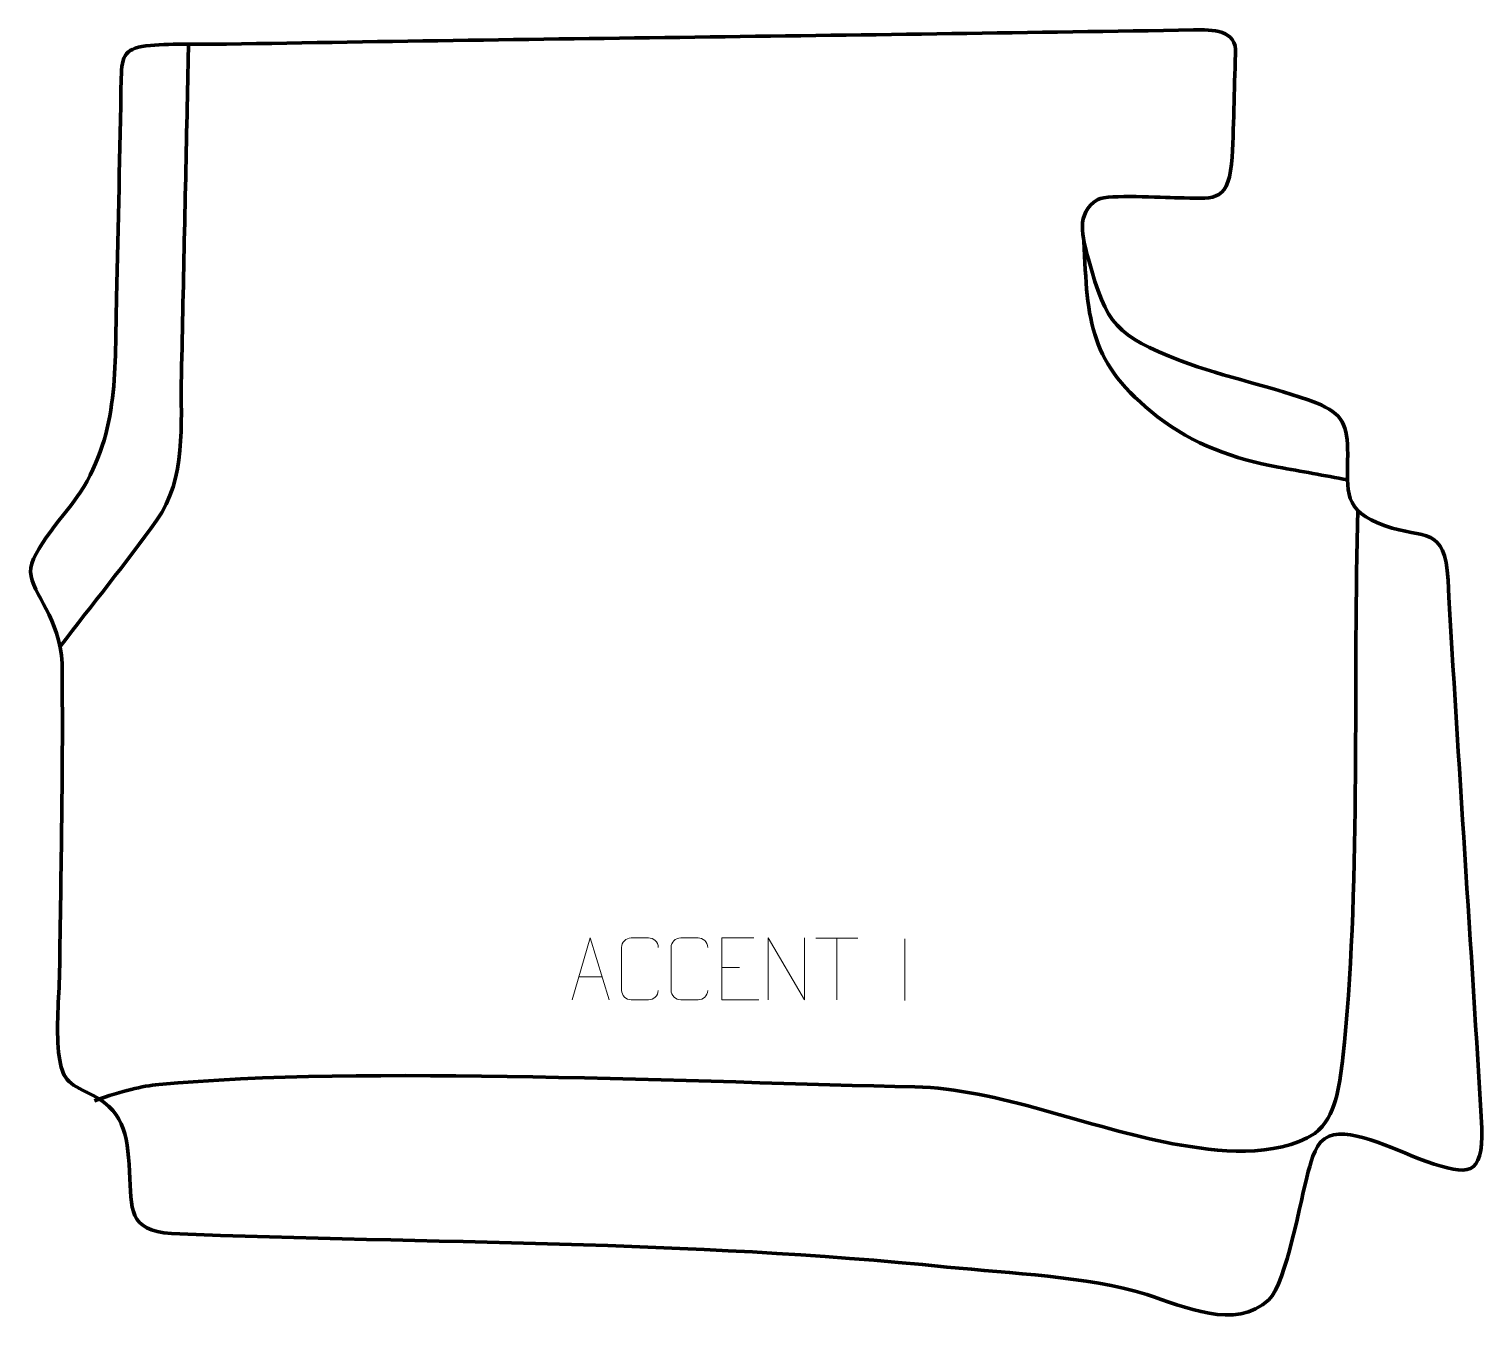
# Model space of a CAD drawing. Header units: millimetres. Extents: x 936 to 1523, y 139 to 665.
import ezdxf

# ---------------------------------------------------------------- set-up
doc = ezdxf.new("R2010")
doc.units = ezdxf.units.MM
doc.header["$MEASUREMENT"] = 0
doc.layers.add('layer 2', color=7, linetype='Continuous')
doc.layers.add('layer 3', color=7, linetype='Continuous')

msp = doc.modelspace()

# ---------------------------------------------------------------- linework, layer by layer
at = {"layer": 'layer 2', "color": 140, "lineweight": 158}
for points, knots in [([(948.9934, 415.1431), (961.8455, 431.9651), (975.7092, 448.9312), (987.9495, 466.0964), (987.9495, 466.0964), (1000.1436, 483.1967), (997.5781, 504.7721), (998.009, 524.9607), (998.009, 524.9607), (998.8323, 563.5314), (999.6901, 602.1014), (1000.4815, 640.6728), (1000.4815, 640.6728), (1000.6039, 646.5973), (1000.7258, 652.522), (1000.845, 658.4467)], [0, 0, 0, 0, 0.2, 0.2, 0.2, 0.2, 0.4, 0.4, 0.4, 0.4, 0.6, 0.6, 0.6, 0.6, 1, 1, 1, 1]), ([(1362.3733, 578.8584), (1363.7626, 546.2997), (1364.4233, 529.5013), (1392.1058, 507.9775), (1392.1058, 507.9775), (1406.5375, 496.7564), (1422.9872, 490.8736), (1440.7743, 487.6178), (1440.7743, 487.6178), (1450.1342, 485.9046), (1459.4047, 484.2445), (1468.7593, 482.4556)], [0, 0, 0, 0, 0.25, 0.25, 0.25, 0.25, 0.5, 0.5, 0.5, 0.5, 1, 1, 1, 1]), ([(962.8961, 231.7538), (974.5174, 235.8582), (982.0327, 237.6434), (988.8865, 238.2985), (988.8865, 238.2985), (1070.1619, 246.0679), (1208.5643, 239.0625), (1294.1662, 237.3626), (1294.1662, 237.3626), (1327.0043, 236.7105), (1364.8467, 220.6178), (1398.2904, 214.4117), (1398.2904, 214.4117), (1416.1928, 211.0894), (1439.473, 208.3278), (1455.6101, 218.5787), (1455.6101, 218.5787), (1464.1654, 225.4935), (1465.525, 237.5564), (1466.6957, 247.7773), (1466.6957, 247.7773), (1466.6957, 247.7773), (1466.8628, 249.2356), (1466.8628, 249.2356), (1466.8628, 249.2356), (1474.1295, 313.9966), (1471.1068, 397.5955), (1472.7828, 464.1867), (1472.7828, 464.1867), (1472.7828, 464.1867), (1472.9337, 470.1801), (1472.9337, 470.1801)], [0, 0, 0, 0, 0.11111111, 0.11111111, 0.11111111, 0.11111111, 0.22222222, 0.22222222, 0.22222222, 0.22222222, 0.33333333, 0.33333333, 0.33333333, 0.33333333, 0.44444444, 0.44444444, 0.44444444, 0.44444444, 0.55555556, 0.55555556, 0.55555556, 0.55555556, 0.66666667, 0.66666667, 0.66666667, 0.66666667, 0.77777778, 0.77777778, 0.77777778, 0.77777778, 1, 1, 1, 1])]:
    msp.add_open_spline(points, degree=3, knots=knots, dxfattribs=at)
at = {"layer": 'layer 2', "color": 250, "lineweight": 9}
for points, knots in [([(1155.6904, 272.5241), (1155.6904, 272.5241), (1163.0614, 297.4776), (1163.0614, 297.4776), (1163.0614, 297.4776), (1163.0614, 297.4776), (1170.6313, 272.5241), (1170.6313, 272.5241)], [0, 0, 0, 0, 0.33333333, 0.33333333, 0.33333333, 0.33333333, 1, 1, 1, 1]), ([(1190.5287, 276.3348), (1190.3889, 274.0114), (1188.7117, 272.5318), (1186.564, 272.521), (1186.564, 272.521), (1184.2321, 272.5214), (1181.9002, 272.5214), (1179.5687, 272.521), (1179.5687, 272.521), (1177.6437, 272.4156), (1175.6716, 274.3001), (1175.6828, 276.3174), (1175.6828, 276.3174), (1175.6832, 282.0875), (1175.6832, 287.8572), (1175.6828, 293.6265), (1175.6828, 293.6265), (1175.687, 295.7646), (1177.4337, 297.4838), (1179.5861, 297.4703), (1179.5861, 297.4703), (1181.9118, 297.4703), (1184.2379, 297.4703), (1186.564, 297.4703), (1186.564, 297.4703), (1188.5106, 297.5058), (1190.502, 296.0143), (1190.5287, 293.5767)], [0, 0, 0, 0, 0.125, 0.125, 0.125, 0.125, 0.25, 0.25, 0.25, 0.25, 0.375, 0.375, 0.375, 0.375, 0.5, 0.5, 0.5, 0.5, 0.625, 0.625, 0.625, 0.625, 0.75, 0.75, 0.75, 0.75, 1, 1, 1, 1]), ([(1210.5287, 276.3348), (1210.3889, 274.0114), (1208.7117, 272.5318), (1206.564, 272.521), (1206.564, 272.521), (1204.2321, 272.5214), (1201.9002, 272.5214), (1199.5687, 272.521), (1199.5687, 272.521), (1197.6437, 272.4156), (1195.6716, 274.3001), (1195.6828, 276.3174), (1195.6828, 276.3174), (1195.6832, 282.0875), (1195.6832, 287.8572), (1195.6828, 293.6265), (1195.6828, 293.6265), (1195.687, 295.7646), (1197.4337, 297.4838), (1199.5861, 297.4703), (1199.5861, 297.4703), (1201.9118, 297.4703), (1204.2379, 297.4703), (1206.564, 297.4703), (1206.564, 297.4703), (1208.5106, 297.5058), (1210.502, 296.0143), (1210.5287, 293.5767)], [0, 0, 0, 0, 0.125, 0.125, 0.125, 0.125, 0.25, 0.25, 0.25, 0.25, 0.375, 0.375, 0.375, 0.375, 0.5, 0.5, 0.5, 0.5, 0.625, 0.625, 0.625, 0.625, 0.75, 0.75, 0.75, 0.75, 1, 1, 1, 1]), ([(1229.0792, 297.4778), (1229.0792, 297.4778), (1216.2053, 297.4778), (1216.2053, 297.4778), (1216.2053, 297.4778), (1216.2053, 297.4778), (1216.2053, 272.5242), (1216.2053, 272.5242), (1216.2053, 272.5242), (1216.2053, 272.5242), (1231.0711, 272.5242), (1231.0711, 272.5242)], [0, 0, 0, 0, 0.25, 0.25, 0.25, 0.25, 0.5, 0.5, 0.5, 0.5, 1, 1, 1, 1]), ([(1234.9408, 272.5205), (1234.9408, 272.5205), (1234.9408, 297.474), (1234.9408, 297.474), (1234.9408, 297.474), (1234.9408, 297.474), (1249.5956, 272.5205), (1249.5956, 272.5205), (1249.5956, 272.5205), (1249.5956, 272.5205), (1249.5956, 297.474), (1249.5956, 297.474)], [0, 0, 0, 0, 0.25, 0.25, 0.25, 0.25, 0.5, 0.5, 0.5, 0.5, 1, 1, 1, 1])]:
    msp.add_open_spline(points, degree=3, knots=knots, dxfattribs=at)
for points in [[(1254.102, 297.4505), (1254.102, 297.4505), (1271.0892, 297.4505), (1271.0892, 297.4505)], [(1262.5958, 272.5205), (1262.5958, 272.5205), (1262.5958, 297.474), (1262.5958, 297.474)], [(1290.0602, 297.148), (1290.0602, 297.148), (1290.0602, 272.1739), (1290.0602, 272.1739)], [(1158.413, 281.7735), (1158.413, 281.7735), (1167.9087, 281.7735), (1167.9087, 281.7735)], [(1216.2053, 285.5981), (1216.2053, 285.5981), (1223.3734, 285.5981), (1223.3734, 285.5981)]]:
    msp.add_open_spline(points, degree=3, dxfattribs=at)
at = {"layer": 'layer 3', "color": 242, "lineweight": 158}
msp.add_open_spline([(948.8186, 283.3728), (949.3437, 325.0131), (950.2882, 366.6938), (949.8012, 408.3362), (949.8012, 408.3362), (949.0328, 426.5579), (937.8056, 436.0918), (937.0929, 445.3723), (937.0929, 445.3723), (936.4983, 453.1146), (952.3928, 469.9243), (957.112, 477.3209), (957.112, 477.3209), (973.0304, 502.2698), (971.0785, 527.7928), (971.7873, 556.0508), (971.7873, 556.0508), (972.5043, 585.5912), (973.1736, 615.133), (973.7096, 644.6769), (973.7096, 644.6769), (973.8825, 654.2028), (975.2174, 656.922), (985.5324, 657.9288), (985.5324, 657.9288), (994.4202, 658.7963), (1006.7863, 658.2728), (1016.1719, 658.4377), (1016.1719, 658.4377), (1146.3333, 660.7177), (1276.4957, 661.9961), (1406.6418, 664.1701), (1406.6418, 664.1701), (1414.1562, 664.2956), (1424.1773, 664.5171), (1423.6229, 654.4692), (1423.6229, 654.4692), (1422.8783, 639.7461), (1422.9689, 624.5911), (1422.0107, 610.0103), (1422.0107, 610.0103), (1420.1117, 594.0044), (1414.2361, 596.238), (1400.259, 596.4002), (1400.259, 596.4002), (1393.724, 596.4761), (1372.7124, 597.8022), (1367.9555, 595.7327), (1367.9555, 595.7327), (1358.8026, 589.9204), (1361.7896, 580.5508), (1364.1941, 571.6355), (1364.1941, 571.6355), (1371.4862, 544.8061), (1375.2368, 540.8404), (1401.4582, 530.599), (1401.4582, 530.599), (1419.5375, 523.7562), (1438.6719, 520.169), (1456.1332, 513.5792), (1456.1332, 513.5792), (1467.1066, 509.1549), (1468.7948, 504.4377), (1468.8691, 492.8609), (1468.8691, 492.8609), (1468.7388, 477.2747), (1466.769, 470.2842), (1483.9548, 463.8879), (1483.9548, 463.8879), (1500.0365, 458.4486), (1508.1297, 464.0881), (1509.3545, 441.9945), (1509.3545, 441.9945), (1513.4753, 368.1985), (1518.7789, 294.4598), (1522.9624, 220.7111), (1522.9624, 220.7111), (1523.4526, 201.017), (1517.7424, 201.4674), (1500.696, 207.2129), (1500.696, 207.2129), (1491.2909, 210.3831), (1470.454, 221.3537), (1461.3375, 217.4438), (1461.3375, 217.4438), (1455.8733, 215.1004), (1454.4666, 208.3637), (1452.9402, 203.1861), (1452.9402, 203.1861), (1449.8322, 191.8003), (1444.1576, 158.5869), (1437.0577, 151.3812), (1437.0577, 151.3812), (1423.5267, 138.7938), (1402.6989, 148.7119), (1387.7678, 153.512), (1387.7678, 153.512), (1362.9287, 160.9609), (1333.0776, 161.9577), (1307.0486, 164.6017), (1307.0486, 164.6017), (1201.6158, 175.3561), (1099.772, 174.019), (994.05, 178.0869), (994.05, 178.0869), (976.1369, 179.6454), (978.053, 187.6028), (977.0514, 203.2241), (977.0514, 203.2241), (976.0406, 218.9907), (974.9813, 228.0467), (959.6225, 235.2556), (959.6225, 235.2556), (951.2819, 239.1703), (949.4516, 241.7646), (948.4222, 251.3757), (948.4222, 251.3757), (947.3807, 261.0993), (948.5597, 273.3836), (948.8186, 283.3728)], degree=3, knots=[0, 0, 0, 0, 0.03225806, 0.03225806, 0.03225806, 0.03225806, 0.06451613, 0.06451613, 0.06451613, 0.06451613, 0.09677419, 0.09677419, 0.09677419, 0.09677419, 0.12903226, 0.12903226, 0.12903226, 0.12903226, 0.16129032, 0.16129032, 0.16129032, 0.16129032, 0.19354839, 0.19354839, 0.19354839, 0.19354839, 0.22580645, 0.22580645, 0.22580645, 0.22580645, 0.25806452, 0.25806452, 0.25806452, 0.25806452, 0.29032258, 0.29032258, 0.29032258, 0.29032258, 0.32258065, 0.32258065, 0.32258065, 0.32258065, 0.35483871, 0.35483871, 0.35483871, 0.35483871, 0.38709677, 0.38709677, 0.38709677, 0.38709677, 0.41935484, 0.41935484, 0.41935484, 0.41935484, 0.4516129, 0.4516129, 0.4516129, 0.4516129, 0.48387097, 0.48387097, 0.48387097, 0.48387097, 0.51612903, 0.51612903, 0.51612903, 0.51612903, 0.5483871, 0.5483871, 0.5483871, 0.5483871, 0.58064516, 0.58064516, 0.58064516, 0.58064516, 0.61290323, 0.61290323, 0.61290323, 0.61290323, 0.64516129, 0.64516129, 0.64516129, 0.64516129, 0.67741935, 0.67741935, 0.67741935, 0.67741935, 0.70967742, 0.70967742, 0.70967742, 0.70967742, 0.74193548, 0.74193548, 0.74193548, 0.74193548, 0.77419355, 0.77419355, 0.77419355, 0.77419355, 0.80645161, 0.80645161, 0.80645161, 0.80645161, 0.83870968, 0.83870968, 0.83870968, 0.83870968, 0.87096774, 0.87096774, 0.87096774, 0.87096774, 0.90322581, 0.90322581, 0.90322581, 0.90322581, 0.93548387, 0.93548387, 0.93548387, 0.93548387, 1, 1, 1, 1], dxfattribs=at)

doc.saveas('drawing.dxf')
